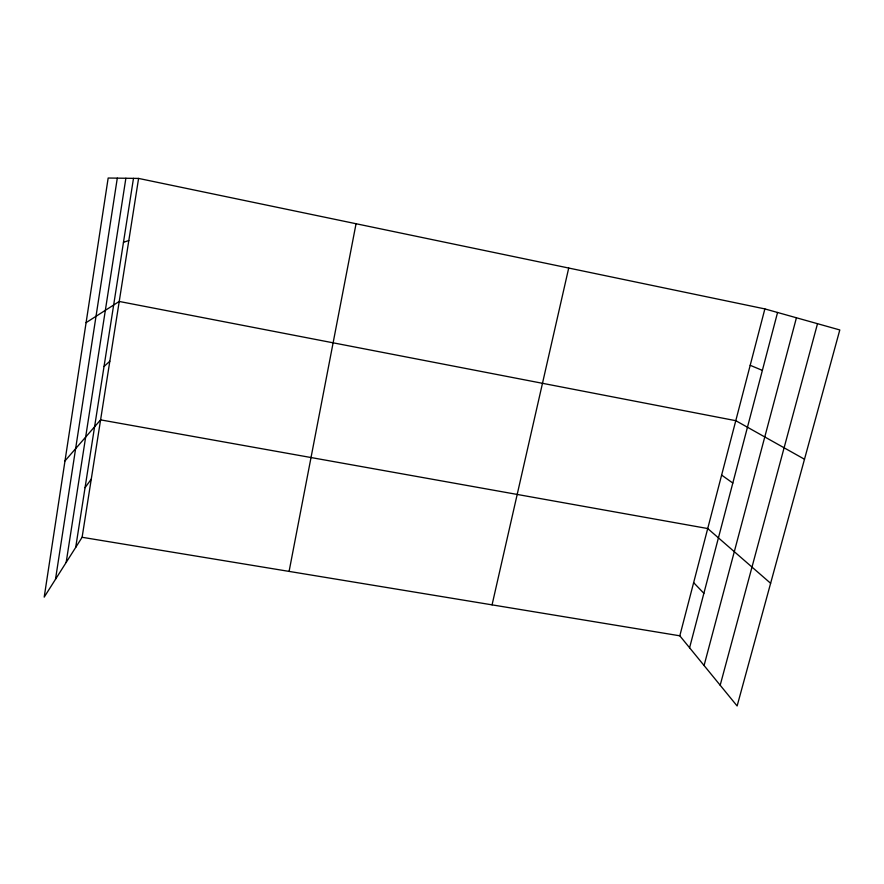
<?xml version="1.0" encoding="UTF-8"?>
<svg xmlns="http://www.w3.org/2000/svg" width="884" height="884" viewBox="0 0 884 884"><rect width="100%" height="100%" fill="white"/><g stroke="black" fill="none" stroke-linecap="round" stroke-linejoin="round"><path stroke-width="1.33" d="M55.504 579.285L117.296 178.137M66.167 562.445L125.871 178.259M75.704 547.395L133.484 178.358M82.113 537.284L138.589 178.424L764.87 308.914L839.8 329.953L737.123 705.973L679.807 635.806L82.113 537.284L44.2 597.12L108.168 178.027L138.589 178.424M289.09 571.407L356.053 223.729M492.068 604.855L568.71 268.04M679.807 635.806L764.87 308.914M689.586 647.773L777.566 312.483M704.073 665.508L796.429 317.776M720.184 685.233L817.512 323.699M85.052 487.681L91.262 479.139M64.985 460.907L100.588 419.867L707.719 528.544L770.627 583.296M104.025 366.495L109.815 361.224M86.091 322.649L119.218 301.455L735.786 420.685L804.495 459.238M123.473 242.315L128.81 240.536M750.196 365.302L762.373 370.385M721.631 475.084L732.814 483.051M693.642 582.644L703.874 593.319"/></g></svg>
